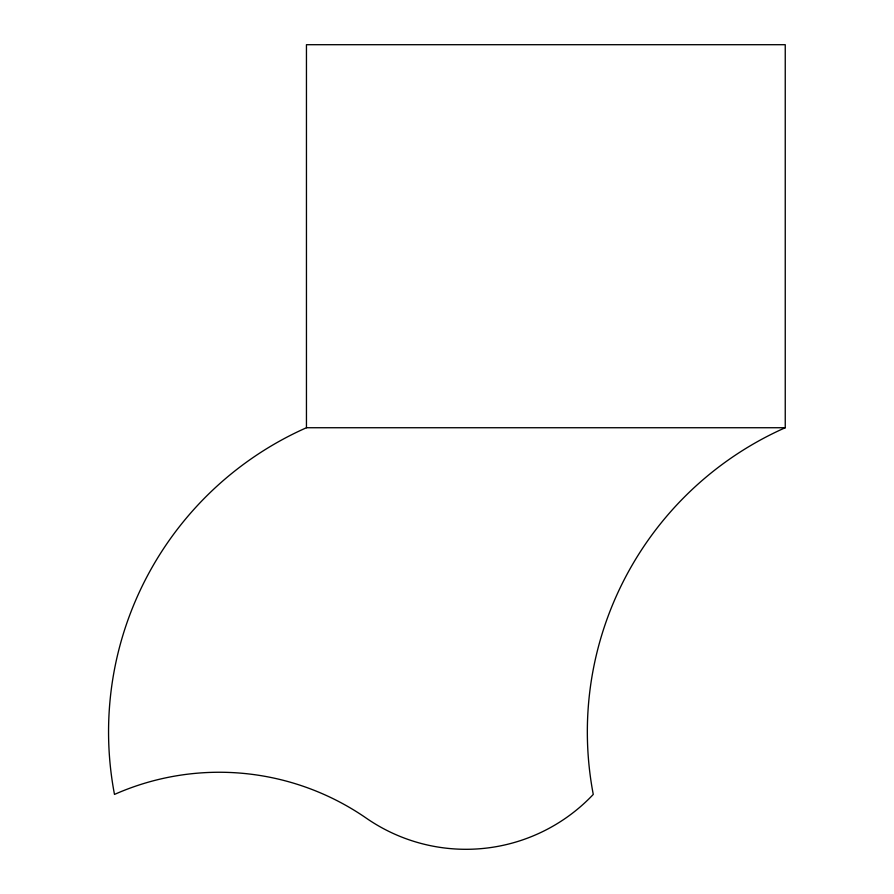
<?xml version="1.0" encoding="UTF-8"?>
<svg xmlns="http://www.w3.org/2000/svg" width="894" height="894" viewBox="0 0 894 894"><rect width="100%" height="100%" fill="white"/><g stroke="black" fill="none" stroke-linecap="round" stroke-linejoin="round"><path stroke-width="1.34" d="M306.452 427.734L785.245 427.734L785.245 44.7L306.452 44.7L306.452 427.734A332.669 332.669 0 0 0 114.488 794.42A258.556 258.556 0 0 1 366.361 818.2A175.068 175.068 0 0 0 593.27 794.42A332.669 332.669 0 0 1 785.245 427.734"/></g></svg>
